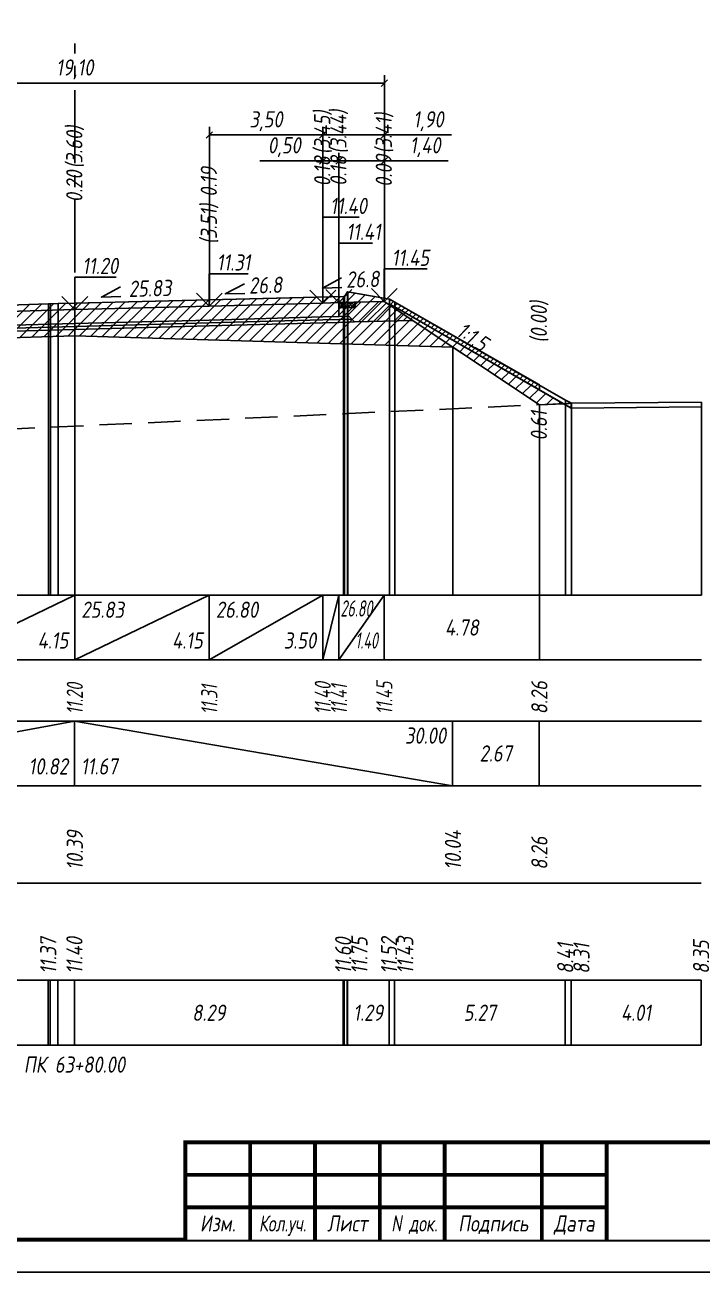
# Model space of a CAD drawing. Extents: x -717 to 1451, y -133302 to 233.
# Drawn here: x 175.2 to 279.7, y -100453.4 to -100261 of the extents above; entities that cross this region are included whole.
import ezdxf
from ezdxf.enums import TextEntityAlignment as Align

# ---------------------------------------------------------------- set-up
doc = ezdxf.new("R2010")
doc.units = 0
doc.linetypes.add('осевая2', pattern=[1.125, 0.75, -0.125, 0.125, -0.125])
doc.linetypes.add('штриховая', pattern=[0.75, 0.5, -0.25])
for name, color, linetype in [('Зарамочное оформление', 7, 'Continuous'), ('Интерполированный поперечник', 2, 'Continuous'), ('Код_510', 7, 'Continuous'), ('Код_514', 1, 'Continuous'), ('Код_516', 1, 'Continuous'), ('Контур_0', 7, 'Continuous'), ('Контур_2521', 7, 'Continuous'), ('Контур_2564', 7, 'Continuous'), ('Контур_2660', 7, 'Continuous'), ('Контур_2665', 7, 'Continuous'), ('Контур_400', 7, 'Continuous'), ('Контур_508', 7, 'Continuous'), ('Контур_512', 7, 'Continuous'), ('Контур_513', 7, 'Continuous'), ('Контур_818', 7, 'Continuous'), ('Красный поперечник', 1, 'Continuous'), ('Объём_2501', 7, 'Continuous'), ('Объём_2564', 7, 'Continuous'), ('Объём_2650', 7, 'Continuous'), ('Объём_2660', 7, 'Continuous'), ('Объём_2661', 7, 'Continuous'), ('Объём_2665', 7, 'Continuous'), ('Объём_2666', 7, 'Continuous'), ('Объём_2667', 7, 'Continuous'), ('Объём_2668', 7, 'Continuous'), ('Объём_2669', 7, 'Continuous'), ('Объём_2675', 7, 'Continuous'), ('Ось', 1, 'осевая2'), ('Откосы', 7, 'Continuous'), ('Отметки покрытия', 7, 'Continuous'), ('Подписи поперечников', 7, 'Continuous'), ('Рабочие отметки', 7, 'Continuous'), ('Рабочие отметки доп.', 7, 'Continuous'), ('Таблица', 7, 'Continuous'), ('Уклоны проезжей части', 7, 'Continuous'), ('Черный поперечник', 3, 'Continuous')]:
    doc.layers.add(name, color=color, linetype=linetype)
for name, color, linetype, true_color in [('Контур_2540', 2, 'Continuous', 0xffff00), ('Контур_2560', 2, 'Continuous', 0xffff00), ('Контур_2561', 7, 'Continuous', 0xff8040), ('Контур_2562', 3, 'Continuous', 0x00ff00), ('Контур_2563', 7, 'Continuous', 0xff8000), ('Контур_2570', 7, 'Continuous', 0x80ff00), ('Контур_2736', 4, 'Continuous', 0x00ffff), ('Контур_2737', 4, 'Continuous', 0x00ffff), ('Контур_2738', 4, 'Continuous', 0x00ffff), ('Контур_2739', 4, 'Continuous', 0x00ffff), ('Контур_2741', 4, 'Continuous', 0x00ffff), ('Контур_2742', 4, 'Continuous', 0x00ffff), ('Контур_2743', 4, 'Continuous', 0x00ffff), ('Контур_2744', 7, 'Continuous', 0xa4ffff), ('Контур_2745', 7, 'Continuous', 0xa4ffff), ('Контур_2747', 4, 'Continuous', 0x00ffff), ('Контур_2748', 4, 'Continuous', 0x00ffff), ('Контур_2749', 4, 'Continuous', 0x00ffff), ('Контур_2750', 4, 'Continuous', 0x00ffff), ('Контур_2751', 4, 'Continuous', 0x00ffff), ('Контур_2752', 4, 'Continuous', 0x00ffff), ('Контур_402', 7, 'Continuous', 0xff6464), ('Контур_703', 4, 'Continuous', 0x00ffff), ('Контур_705', 4, 'Continuous', 0x00ffff), ('Контур_707', 4, 'Continuous', 0x00ffff), ('Контур_720', 131, 'Continuous', 0xaaffff), ('Объём_2500', 7, 'Continuous', 0xc0c0c0), ('Объём_2520', 7, 'Continuous', 0x80ffff), ('Объём_2540', 2, 'Continuous', 0xffff00), ('Объём_2560', 2, 'Continuous', 0xffff00), ('Объём_2561', 7, 'Continuous', 0xff8040), ('Объём_2562', 3, 'Continuous', 0x00ff00), ('Объём_2563', 7, 'Continuous', 0xff8000), ('Объём_2570', 7, 'Continuous', 0x80ff00), ('Объём_2580', 3, 'Continuous', 0x00ff00), ('Объём_2600', 7, 'Continuous', 0x808000)]:
    doc.layers.add(name, color=color, linetype=linetype, true_color=true_color)
doc.styles.get("Standard").update_dxf_attribs({"font": 'txt', "height": 2.5})
doc.styles.add('М', font='romand.shx', dxfattribs={"width": 0.8, "oblique": 10, "height": 2.5})
doc.dimstyles.new('ISO-25', dxfattribs={"dimtxt": 2.5, "dimasz": 2.5, "dimexe": 1.25, "dimexo": 0.625, "dimtad": 1, "dimtxsty": 'Standard', "dimcen": 2.5, "dimadec": 0, "dimazin": 0, "dimtfac": 1, "dimtmove": 0, "dimatfit": 3, "dimfxl": 1, "dimarcsym": 0})

# ---------------------------------------------------------------- blocks, each defined once
blk = doc.blocks.new('_Oblique')
at = {"color": 0, "linetype": 'ByBlock', "lineweight": -2}
blk.add_line((-0.5, -0.5), (0.5, 0.5), dxfattribs=at)
blk = doc.blocks.new('*D2010')
at = {"color": 0, "lineweight": -2, "transparency": 16777216}
for p, q in [((223.65, -100303.32), (223.65, -100280.77)), ((223.65, -100282.02), (230.65, -100282.02)), ((230.65, -100303.13), (230.65, -100280.77)), ((230.65, -100282.02), (240.51, -100282.02))]:
    blk.add_line(p, q, dxfattribs=at)
at = {"layer": 'Defpoints', "color": 0, "transparency": 16777216}
for p in [(230.65, -100282.02), (223.65, -100303.94), (230.65, -100303.76)]:
    blk.add_point(p, dxfattribs=at)
at = {"color": 0, "lineweight": -2, "transparency": 16777216, "rotation": 180}
blk.add_blockref('_Oblique', (223.65, -100282.02), dxfattribs=at)
at = {"color": 0, "lineweight": -2, "transparency": 16777216}
blk.add_blockref('_Oblique', (230.65, -100282.02), dxfattribs=at)
at = {"color": 0, "transparency": 16777216, "insert": (236.97, -100279.9), "char_height": 2.5, "width": 8.75, "attachment_point": 5, "style": 'М'}
blk.add_mtext('1,40', dxfattribs=at)
blk = doc.blocks.new('*D2012')
at = {"color": 0, "lineweight": -2, "transparency": 16777216}
for p, q in [((221.15, -100282.02), (211.45, -100282.02)), ((221.15, -100303.39), (221.15, -100280.77)), ((223.65, -100282.02), (221.15, -100282.02)), ((223.65, -100303.32), (223.65, -100280.77))]:
    blk.add_line(p, q, dxfattribs=at)
at = {"layer": 'Defpoints', "color": 0, "transparency": 16777216}
for p in [(223.65, -100282.02), (221.15, -100304.01), (223.65, -100303.94)]:
    blk.add_point(p, dxfattribs=at)
at = {"color": 0, "lineweight": -2, "transparency": 16777216, "rotation": 180}
blk.add_blockref('_Oblique', (221.15, -100282.02), dxfattribs=at)
at = {"color": 0, "lineweight": -2, "transparency": 16777216}
blk.add_blockref('_Oblique', (223.65, -100282.02), dxfattribs=at)
at = {"color": 0, "transparency": 16777216, "insert": (215.22, -100279.9), "char_height": 2.5, "width": 9.1667, "attachment_point": 5, "style": 'М'}
blk.add_mtext('0,50', dxfattribs=at)
blk = doc.blocks.new('*D2014')
at = {"color": 0, "lineweight": -2, "transparency": 16777216}
for p, q in [((203.65, -100303.85), (203.65, -100276.77)), ((221.15, -100278.02), (203.65, -100278.02)), ((221.15, -100303.39), (221.15, -100276.77))]:
    blk.add_line(p, q, dxfattribs=at)
at = {"layer": 'Defpoints', "color": 0, "transparency": 16777216}
for p in [(203.65, -100278.02), (203.65, -100304.48), (221.15, -100304.01)]:
    blk.add_point(p, dxfattribs=at)
at = {"color": 0, "lineweight": -2, "transparency": 16777216, "rotation": 180}
blk.add_blockref('_Oblique', (203.65, -100278.02), dxfattribs=at)
at = {"color": 0, "lineweight": -2, "transparency": 16777216}
blk.add_blockref('_Oblique', (221.15, -100278.02), dxfattribs=at)
at = {"color": 0, "transparency": 16777216, "insert": (212.4, -100275.9), "char_height": 2.5, "width": 9.5833, "attachment_point": 5, "style": 'М'}
blk.add_mtext('3,50', dxfattribs=at)
blk = doc.blocks.new('*D2015')
at = {"color": 0, "lineweight": -2, "transparency": 16777216}
for p, q in [((221.15, -100303.39), (221.15, -100276.77)), ((221.15, -100278.02), (230.65, -100278.02)), ((230.65, -100303.13), (230.65, -100276.77)), ((230.65, -100278.02), (241, -100278.02))]:
    blk.add_line(p, q, dxfattribs=at)
at = {"layer": 'Defpoints', "color": 0, "transparency": 16777216}
for p in [(221.15, -100278.02), (221.15, -100304.01), (230.65, -100303.76)]:
    blk.add_point(p, dxfattribs=at)
at = {"color": 0, "lineweight": -2, "transparency": 16777216, "rotation": 180}
blk.add_blockref('_Oblique', (221.15, -100278.02), dxfattribs=at)
at = {"color": 0, "lineweight": -2, "transparency": 16777216}
blk.add_blockref('_Oblique', (230.65, -100278.02), dxfattribs=at)
at = {"color": 0, "transparency": 16777216, "insert": (237.46, -100275.9), "char_height": 2.5, "width": 8.75, "attachment_point": 5, "style": 'М'}
blk.add_mtext('1,90', dxfattribs=at)
blk = doc.blocks.new('*D2017')
at = {"color": 0, "lineweight": -2, "transparency": 16777216}
for p, q in [((135.15, -100305.84), (135.15, -100268.77)), ((230.65, -100303.13), (230.65, -100268.77)), ((135.15, -100270.02), (230.65, -100270.02))]:
    blk.add_line(p, q, dxfattribs=at)
at = {"layer": 'Defpoints', "color": 0, "transparency": 16777216}
for p in [(230.65, -100270.02), (230.65, -100303.76), (135.15, -100306.47)]:
    blk.add_point(p, dxfattribs=at)
at = {"color": 0, "lineweight": -2, "transparency": 16777216, "rotation": 180}
blk.add_blockref('_Oblique', (135.15, -100270.02), dxfattribs=at)
at = {"color": 0, "lineweight": -2, "transparency": 16777216}
blk.add_blockref('_Oblique', (230.65, -100270.02), dxfattribs=at)
at = {"color": 0, "transparency": 16777216, "insert": (182.9, -100267.9), "char_height": 2.5, "width": 10.4167, "attachment_point": 5, "style": 'М'}
blk.add_mtext('19,10', dxfattribs=at)
blk = doc.blocks.new('Штамп')
at = {"linetype": 'Continuous'}
blk.add_wipeout([(199.95, -411.25), (384.95, -411.25), (384.95, -426.25), (199.95, -426.25)], dxfattribs=at).dxf.layer = 'Зарамочное оформление'
at = {"layer": 'Зарамочное оформление', "linetype": 'Continuous', "lineweight": -3, "const_width": 0.6, "flags": 128}
for points in [[(199.95, -426.25), (199.95, -411.25), (384.95, -411.25)], [(209.95, -411.25), (209.95, -426.25)], [(219.95, -411.25), (219.95, -426.25)], [(229.95, -411.25), (229.95, -426.25)], [(239.95, -411.25), (239.95, -426.25)], [(254.95, -411.25), (254.95, -426.25)], [(264.95, -411.25), (264.95, -426.25)], [(374.95, -411.25), (374.95, -426.25)], [(199.95, -416.25), (264.95, -416.25)], [(374.95, -418.25), (384.95, -418.25)], [(199.95, -421.25), (264.95, -421.25)]]:
    blk.add_lwpolyline(points, dxfattribs=at)
at = {"linetype": 'Continuous', "insert": (319.95, -419.17), "char_height": 5, "width": 110, "attachment_point": 5, "style": 'М'}
blk.add_mtext('{\\Q10;\\W0.8;43/23-Р-ЗП2-1}', dxfattribs=at)
at = {"layer": 'Зарамочное оформление', "linetype": 'Continuous', "style": 'М', "oblique": 10}
for s, width, p in [('Лист', 0.8, (379.95, -414.66)), ('Изм.', 0.8, (204.95, -423.75)), ('Кол.уч.', 0.7, (214.95, -423.75)), ('Лист', 0.8, (224.95, -423.75)), ('N док.', 0.7, (235.28, -423.75)), ('Подпись', 0.8, (247.45, -423.75)), ('Дата', 0.8, (259.95, -423.75))]:
    blk.add_text(s, height=2.5, dxfattribs=dict(at, width=width)).set_placement(p, align=Align.MIDDLE_CENTER)
blk = doc.blocks.new('шифр')
blk.add_blockref('Штамп', (0, -100082))

msp = doc.modelspace()

# ---------------------------------------------------------------- hatches: boundary and pattern name
h = msp.add_hatch()
h.set_pattern_fill('ANSI37', color=256, scale=0.1)
h.set_pattern_definition([(45, (2.5, 0.067), (-0.224506403, 0.224506403), []), (135, (2.5, 0.067), (-0.224506403, -0.224506403), [])])
h.paths.add_polyline_path([(223.645, -100303.889), (223.645, -100304.642), (226.151, -100304.642), (226.145, -100303.814), (224.888, -100304.139)])
at = {"layer": 'Объём_2563'}
h = msp.add_hatch(dxfattribs=at)
h.set_pattern_fill('ANSI31', color=256, scale=0.3)
h.paths.add_polyline_path([(225.145, -100305.991), (226.022, -100306.867), (235.043, -100306.625), (230.645, -100303.693), (226.145, -100303.814), (226.151, -100304.642), (223.645, -100304.642), (223.645, -100306.031)])
at = {"layer": 'Объём_2570'}
h = msp.add_hatch(dxfattribs=at)
h.set_pattern_fill('ANSI31', color=256, scale=0.2)
h.paths.add_polyline_path([(254.564, -100317.335), (232.257, -100304.54), (231.43, -100304.112), (231.43, -100303.362), (232.257, -100303.79), (254.564, -100316.585)])
at = {"layer": 'Объём_2600'}
h = msp.add_hatch(dxfattribs=at)
h.set_pattern_fill('ANSI31', color=6, scale=0.4)
h.paths.add_polyline_path([(231.43, -100304.112), (232.257, -100304.54), (258.283, -100319.469), (254.564, -100319.639), (241.235, -100310.753), (182.895, -100309.003), (182.895, -100303.971), (224.484, -100302.951), (224.984, -100302.201), (231.43, -100303.362)])
h = msp.add_hatch(dxfattribs=at)
h.set_pattern_fill('ANSI31', color=6, scale=0.4)
h.paths.add_polyline_path([(182.895, -100309.003), (128.818, -100310.625), (105, -100326.504), (97.979, -100326.826), (129.217, -100305.522), (129.217, -100304.772), (135.527, -100304.758), (136.027, -100305.509), (178.856, -100304.077), (179.14, -100304.084), (180.342, -100304.033), (182.895, -100303.971)])
h = msp.add_hatch(dxfattribs=at)
h.set_pattern_fill('HONEY', color=5, scale=0.3)
h.paths.add_polyline_path([(259.487, -100319.413), (259.487, -100320.158), (258.283, -100319.469)])

# ---------------------------------------------------------------- linework, layer by layer
at = {"flags": 128}
msp.add_lwpolyline([(-30.054, -100453.421), (389.946, -100453.421), (389.946, -100156.421), (-30.054, -100156.421)], close=True, dxfattribs=at)
at = {"const_width": 0.6, "flags": 128}
msp.add_lwpolyline([(-10.054, -100448.421), (384.946, -100448.421), (384.946, -100161.421), (-10.054, -100161.421)], close=True, dxfattribs=at)
msp.add_lwpolyline([(223.645, -100303.889), (223.645, -100304.642), (226.151, -100304.642), (226.145, -100303.814), (224.888, -100304.139), (223.645, -100303.889)])
at = {"layer": 'Код_510'}
for p, q in [((178.802, -100418.421), (178.802, -100408.421)), ((179.086, -100418.421), (179.086, -100408.421)), ((180.288, -100418.421), (180.288, -100408.421)), ((182.841, -100418.421), (182.841, -100408.421)), ((224.3, -100418.421), (224.3, -100408.421)), ((224.429, -100418.421), (224.429, -100408.421)), ((224.93, -100418.421), (224.93, -100408.421)), ((224.946, -100418.421), (224.946, -100408.421)), ((231.376, -100418.421), (231.376, -100408.421)), ((232.203, -100418.421), (232.203, -100408.421)), ((258.56, -100418.421), (258.56, -100408.421)), ((259.446, -100418.421), (259.446, -100408.421)), ((279.51, -100418.421), (279.51, -100408.421))]:
    msp.add_line(p, q, dxfattribs=at)
at = {"layer": 'Код_514'}
for p, q in [((162.145, -100359), (182.895, -100349)), ((182.895, -100359), (182.895, -100349)), ((182.895, -100359), (203.645, -100349)), ((203.645, -100359), (203.645, -100349)), ((203.645, -100359), (221.145, -100349)), ((221.145, -100359), (221.145, -100349)), ((221.145, -100359), (223.645, -100349)), ((223.645, -100359), (223.645, -100349)), ((223.645, -100359), (230.645, -100349)), ((230.645, -100359), (230.645, -100349)), ((254.564, -100359), (254.564, -100349))]:
    msp.add_line(p, q, dxfattribs=at)
at = {"layer": 'Код_516'}
for p, q in [((128.764, -100378.421), (182.841, -100368.421)), ((182.841, -100378.421), (182.841, -100368.421)), ((182.841, -100368.421), (241.181, -100378.421)), ((241.181, -100378.421), (241.181, -100368.421)), ((254.51, -100378.421), (254.51, -100368.421))]:
    msp.add_line(p, q, dxfattribs=at)
at = {"layer": 'Контур_0', "flags": 128}
for points in [[(182.895, -100304.953), (162.145, -100305.54), (144.645, -100306.054), (144.645, -100306.054), (144.645, -100306.054), (144.645, -100306.054), (144.645, -100306.054), (142.145, -100306.127), (142.145, -100308.277), (144.645, -100308.204), (144.645, -100308.204), (144.645, -100308.204), (144.645, -100308.204), (144.645, -100308.204), (144.645, -100308.204), (162.145, -100307.69), (182.895, -100307.103), (182.895, -100304.953)], [(182.895, -100304.953), (203.645, -100304.417), (221.145, -100303.948), (221.145, -100303.948), (221.145, -100303.948), (221.145, -100303.948), (221.145, -100303.948), (221.145, -100303.948), (223.645, -100303.881), (223.645, -100306.031), (221.145, -100306.098), (221.145, -100306.098), (221.145, -100306.098), (221.145, -100306.098), (221.145, -100306.098), (221.145, -100306.098), (203.645, -100306.567), (182.895, -100307.103), (182.895, -100304.953)], [(230.645, -100303.693), (230.645, -100303.693)], [(230.645, -100303.693), (254.564, -100319.639), (254.564, -100319.639), (254.564, -100319.639), (254.564, -100319.639), (254.564, -100319.639), (254.564, -100319.639), (254.564, -100319.639), (254.564, -100319.639), (254.564, -100319.639), (254.564, -100319.639), (254.564, -100319.639), (254.564, -100319.639), (254.564, -100319.639), (254.564, -100319.639), (254.564, -100319.639)], [(230.645, -100303.693), (254.564, -100319.639), (254.564, -100319.639), (254.564, -100319.639), (254.564, -100319.639), (254.564, -100319.639), (254.564, -100319.639), (254.564, -100319.639), (254.564, -100319.639), (254.564, -100319.639), (254.564, -100319.639), (254.564, -100319.639), (254.564, -100319.639), (254.564, -100319.639), (254.564, -100319.639), (254.564, -100319.639), (254.564, -100319.639), (254.564, -100319.639), (254.564, -100319.639), (254.564, -100319.639), (254.564, -100319.639), (254.564, -100319.639), (254.564, -100319.639), (254.564, -100319.639), (254.564, -100319.639), (254.564, -100319.639), (254.564, -100319.639), (254.564, -100319.639), (254.564, -100319.639), (254.564, -100319.639)], [(182.895, -100307.103), (162.145, -100307.69), (144.645, -100308.204), (144.645, -100308.204), (144.645, -100308.204), (144.645, -100308.204), (144.645, -100308.204), (144.645, -100308.204), (142.145, -100308.277), (140.645, -100308.321), (139.718, -100309.248), (142.145, -100309.177), (144.645, -100309.104), (144.645, -100309.104), (144.645, -100309.104), (144.645, -100309.104), (144.645, -100309.104), (144.645, -100309.104), (162.145, -100308.59), (182.895, -100308.003), (182.895, -100307.103)], [(182.895, -100307.103), (203.645, -100306.567), (221.145, -100306.098), (221.145, -100306.098), (221.145, -100306.098), (221.145, -100306.098), (221.145, -100306.098), (221.145, -100306.098), (223.645, -100306.031), (225.145, -100305.991), (226.022, -100306.867), (223.645, -100306.931), (221.145, -100306.998), (221.145, -100306.998), (221.145, -100306.998), (221.145, -100306.998), (221.145, -100306.998), (221.145, -100306.998), (203.645, -100307.467), (182.895, -100308.003), (182.895, -100307.103)], [(223.645, -100306.031), (225.145, -100305.991), (226.022, -100306.867), (235.043, -100306.625)]]:
    msp.add_lwpolyline(points, dxfattribs=at)
at = {"layer": 'Контур_2521', "color": 250, "flags": 128}
for points in [[(182.895, -100307.553), (203.645, -100307.017), (221.145, -100306.548), (221.145, -100306.548), (221.145, -100306.548), (221.145, -100306.548), (221.145, -100306.548), (221.145, -100306.548), (223.645, -100306.481), (225.583, -100306.429)], [(182.895, -100307.553), (162.145, -100308.14), (144.645, -100308.654), (144.645, -100308.654), (144.645, -100308.654), (144.645, -100308.654), (144.645, -100308.654), (144.645, -100308.654), (142.145, -100308.727), (140.182, -100308.785)]]:
    msp.add_lwpolyline(points, dxfattribs=at)
at = {"layer": 'Контур_2540', "flags": 128}
for points in [[(182.895, -100309.003), (241.235, -100310.753), (235.043, -100306.625), (226.022, -100306.867), (223.645, -100306.931), (221.145, -100306.998), (203.645, -100307.467), (182.895, -100308.003), (182.895, -100309.003)], [(162.145, -100308.59), (144.645, -100309.104), (142.145, -100309.177), (139.718, -100309.248), (130.476, -100309.52), (128.818, -100310.625), (182.895, -100309.003), (182.895, -100308.003), (162.145, -100308.59)]]:
    msp.add_lwpolyline(points, dxfattribs=at)
at = {"layer": 'Контур_2560', "flags": 128}
msp.add_lwpolyline([(223.645, -100303.881), (230.645, -100303.693), (230.645, -100303.693), (230.645, -100303.693)], dxfattribs=at)
at = {"layer": 'Контур_2561', "flags": 128}
msp.add_lwpolyline([(223.645, -100303.881), (223.645, -100303.881), (230.645, -100303.693), (230.645, -100303.693), (223.645, -100303.881)], dxfattribs=at)
at = {"layer": 'Контур_2562', "flags": 128}
msp.add_lwpolyline([(230.645, -100303.693), (230.645, -100303.693), (230.645, -100303.693), (230.645, -100303.693), (230.645, -100303.693)], dxfattribs=at)
at = {"layer": 'Контур_2563', "flags": 128}
msp.add_lwpolyline([(225.145, -100305.991), (226.022, -100306.867), (235.043, -100306.625), (230.645, -100303.693), (223.645, -100303.881), (223.645, -100306.031), (225.145, -100305.991)], dxfattribs=at)
at = {"layer": 'Контур_2564', "flags": 128}
msp.add_lwpolyline([(223.645, -100303.881), (230.645, -100303.693)], dxfattribs=at)
at = {"layer": 'Контур_2570', "flags": 128}
msp.add_lwpolyline([(136.027, -100305.509), (178.856, -100304.077), (179.14, -100304.084), (180.342, -100304.033), (182.895, -100303.971), (224.354, -100302.955), (224.484, -100302.951), (224.984, -100302.201), (225, -100302.203), (231.43, -100303.362), (231.43, -100304.112), (232.257, -100304.54), (258.615, -100319.659), (259.5, -100320.165), (259.5, -100320.165), (279.564, -100319.966)], dxfattribs=at)
at = {"layer": 'Контур_2660', "flags": 128}
for points in [[(128.818, -100310.625), (182.895, -100309.003)], [(182.895, -100309.003), (241.235, -100310.753)]]:
    msp.add_lwpolyline(points, dxfattribs=at)
at = {"layer": 'Контур_2665', "flags": 128}
msp.add_lwpolyline([(230.645, -100303.693), (230.645, -100303.693)], dxfattribs=at)
at = {"layer": 'Контур_2736', "flags": 128}
msp.add_lwpolyline([(230.645, -100303.693), (254.564, -100319.639)], dxfattribs=at)
at = {"layer": 'Контур_2737', "flags": 128}
msp.add_lwpolyline([(254.564, -100319.639), (254.564, -100319.639)], dxfattribs=at)
at = {"layer": 'Контур_2738', "flags": 128}
msp.add_lwpolyline([(254.564, -100319.639), (254.564, -100319.639)], dxfattribs=at)
at = {"layer": 'Контур_2739', "flags": 128}
msp.add_lwpolyline([(254.564, -100319.639), (254.564, -100319.639)], dxfattribs=at)
at = {"layer": 'Контур_2741', "flags": 128}
msp.add_lwpolyline([(254.564, -100319.639), (254.564, -100319.639)], dxfattribs=at)
at = {"layer": 'Контур_2742', "flags": 128}
msp.add_lwpolyline([(254.564, -100319.639), (254.564, -100319.639)], dxfattribs=at)
at = {"layer": 'Контур_2743', "flags": 128}
msp.add_lwpolyline([(254.564, -100319.639), (254.564, -100319.639)], dxfattribs=at)
at = {"layer": 'Контур_2744', "flags": 128}
msp.add_lwpolyline([(254.564, -100319.639), (254.564, -100319.639)], dxfattribs=at)
msp.add_lwpolyline([(254.564, -100319.639), (254.564, -100319.639)], dxfattribs=at)
msp.add_lwpolyline([(254.564, -100319.639), (254.564, -100319.639)], dxfattribs=at)
msp.add_lwpolyline([(254.564, -100319.639), (254.564, -100319.639)], dxfattribs=at)
msp.add_lwpolyline([(254.564, -100319.639), (254.564, -100319.639)], dxfattribs=at)
msp.add_lwpolyline([(254.564, -100319.639), (254.564, -100319.639)], dxfattribs=at)
at = {"layer": 'Контур_2745', "flags": 128}
msp.add_lwpolyline([(254.564, -100319.639), (254.564, -100319.639)], dxfattribs=at)
msp.add_lwpolyline([(254.564, -100319.639), (254.564, -100319.639)], dxfattribs=at)
msp.add_lwpolyline([(254.564, -100319.639), (254.564, -100319.639)], dxfattribs=at)
msp.add_lwpolyline([(254.564, -100319.639), (254.564, -100319.639)], dxfattribs=at)
msp.add_lwpolyline([(254.564, -100319.639), (254.564, -100319.639)], dxfattribs=at)
msp.add_lwpolyline([(254.564, -100319.639), (254.564, -100319.639)], dxfattribs=at)
at = {"layer": 'Контур_2747', "flags": 128}
msp.add_lwpolyline([(254.564, -100319.639), (254.564, -100319.639)], dxfattribs=at)
at = {"layer": 'Контур_2748', "flags": 128}
msp.add_lwpolyline([(254.564, -100319.639), (254.564, -100319.639)], dxfattribs=at)
at = {"layer": 'Контур_2749', "flags": 128}
msp.add_lwpolyline([(254.564, -100319.639), (254.564, -100319.639)], dxfattribs=at)
at = {"layer": 'Контур_2750', "flags": 128}
msp.add_lwpolyline([(254.564, -100319.639), (254.564, -100319.639)], dxfattribs=at)
at = {"layer": 'Контур_2751', "flags": 128}
msp.add_lwpolyline([(254.564, -100319.639), (254.564, -100319.639)], dxfattribs=at)
at = {"layer": 'Контур_2752', "flags": 128}
msp.add_lwpolyline([(254.564, -100319.639), (254.564, -100319.639)], dxfattribs=at)
at = {"layer": 'Контур_400', "flags": 128}
for points in [[(142.145, -100306.127), (144.645, -100306.054), (144.645, -100306.054), (144.645, -100306.054), (144.645, -100306.054), (144.645, -100306.054), (144.645, -100306.054), (162.145, -100305.54), (182.895, -100304.953)], [(182.895, -100304.953), (203.645, -100304.417), (221.145, -100303.948), (221.145, -100303.948), (221.145, -100303.948), (221.145, -100303.948), (221.145, -100303.948), (221.145, -100303.948), (223.645, -100303.881)]]:
    msp.add_lwpolyline(points, dxfattribs=at)
at = {"layer": 'Контур_402', "flags": 128}
msp.add_lwpolyline([(128.818, -100310.625), (182.895, -100309.003), (241.235, -100310.753)], dxfattribs=at)
at = {"layer": 'Контур_508', "flags": 128}
msp.add_lwpolyline([(105, -100326.504), (128.818, -100310.625), (182.895, -100309.003), (241.235, -100310.753), (254.564, -100319.639)], dxfattribs=at)
at = {"layer": 'Контур_512', "flags": 128}
msp.add_lwpolyline([(105, -100326.504), (128.818, -100310.625), (182.895, -100309.003), (241.235, -100310.753), (254.564, -100319.639)], dxfattribs=at)
at = {"layer": 'Контур_513', "flags": 128}
msp.add_lwpolyline([(105, -100326.504), (128.818, -100310.625), (182.895, -100309.003), (241.235, -100310.753), (254.564, -100319.639)], dxfattribs=at)
at = {"layer": 'Контур_703', "flags": 128}
for points in [[(230.645, -100303.693), (254.564, -100319.639)], [(254.564, -100319.639), (254.564, -100319.639)]]:
    msp.add_lwpolyline(points, dxfattribs=at)
at = {"layer": 'Контур_705', "flags": 128}
msp.add_lwpolyline([(254.564, -100319.639), (254.564, -100319.639)], dxfattribs=at)
at = {"layer": 'Контур_707', "flags": 128}
msp.add_lwpolyline([(254.564, -100319.639), (254.564, -100319.639)], dxfattribs=at)
at = {"layer": 'Контур_720', "flags": 128}
msp.add_lwpolyline([(254.564, -100319.639), (254.564, -100319.639)], dxfattribs=at)
at = {"layer": 'Контур_818', "flags": 128}
msp.add_lwpolyline([(105, -100322.038), (129.217, -100305.522), (129.217, -100304.772), (130.134, -100304.771), (135.527, -100304.758), (136.027, -100305.509), (178.856, -100304.077), (179.14, -100304.084), (180.342, -100304.033), (182.895, -100303.971), (224.354, -100302.955), (224.484, -100302.951), (224.984, -100302.201), (225, -100302.203), (231.43, -100303.362), (231.43, -100304.112), (232.257, -100304.54), (254.564, -100317.335)], dxfattribs=at)
at = {"layer": 'Красный поперечник'}
for p, q in [((162.145, -100305.54), (182.895, -100304.953)), ((182.895, -100304.953), (203.645, -100304.417)), ((203.645, -100304.417), (221.145, -100303.948)), ((221.145, -100303.948), (223.645, -100303.881)), ((223.645, -100303.881), (230.645, -100303.693)), ((230.645, -100303.693), (254.564, -100319.639)), ((182.895, -100309.003), (182.895, -100349)), ((241.235, -100310.753), (241.235, -100349)), ((254.564, -100319.639), (254.564, -100349))]:
    msp.add_line(p, q, dxfattribs=at)
at = {"layer": 'Объём_2500', "flags": 128}
for points in [[(182.895, -100304.953), (162.145, -100305.54), (144.645, -100306.054), (144.645, -100306.054), (144.645, -100306.054), (144.645, -100306.054), (144.645, -100306.054), (142.145, -100306.127), (142.145, -100308.277), (144.645, -100308.204), (144.645, -100308.204), (144.645, -100308.204), (144.645, -100308.204), (144.645, -100308.204), (144.645, -100308.204), (162.145, -100307.69), (182.895, -100307.103), (182.895, -100304.953)], [(182.895, -100304.953), (203.645, -100304.417), (221.145, -100303.948), (221.145, -100303.948), (221.145, -100303.948), (221.145, -100303.948), (221.145, -100303.948), (221.145, -100303.948), (223.645, -100303.881), (223.645, -100306.031), (221.145, -100306.098), (221.145, -100306.098), (221.145, -100306.098), (221.145, -100306.098), (221.145, -100306.098), (221.145, -100306.098), (203.645, -100306.567), (182.895, -100307.103), (182.895, -100304.953)]]:
    msp.add_lwpolyline(points, dxfattribs=at)
at = {"layer": 'Объём_2501', "flags": 128}
for points in [[(142.145, -100306.127), (144.645, -100306.054), (144.645, -100306.054), (144.645, -100306.054), (144.645, -100306.054), (144.645, -100306.054), (144.645, -100306.054), (162.145, -100305.54), (182.895, -100304.953)], [(182.895, -100304.953), (203.645, -100304.417), (221.145, -100303.948), (221.145, -100303.948), (221.145, -100303.948), (221.145, -100303.948), (221.145, -100303.948), (221.145, -100303.948), (223.645, -100303.881)]]:
    msp.add_lwpolyline(points, dxfattribs=at)
at = {"layer": 'Объём_2520', "color": 250, "flags": 128}
for points in [[(182.895, -100307.103), (162.145, -100307.69), (144.645, -100308.204), (144.645, -100308.204), (144.645, -100308.204), (144.645, -100308.204), (144.645, -100308.204), (144.645, -100308.204), (142.145, -100308.277), (140.645, -100308.321), (139.718, -100309.248), (142.145, -100309.177), (144.645, -100309.104), (144.645, -100309.104), (144.645, -100309.104), (144.645, -100309.104), (144.645, -100309.104), (144.645, -100309.104), (162.145, -100308.59), (182.895, -100308.003), (182.895, -100307.103)], [(182.895, -100307.103), (203.645, -100306.567), (221.145, -100306.098), (221.145, -100306.098), (221.145, -100306.098), (221.145, -100306.098), (221.145, -100306.098), (221.145, -100306.098), (223.645, -100306.031), (225.145, -100305.991), (226.022, -100306.867), (223.645, -100306.931), (221.145, -100306.998), (221.145, -100306.998), (221.145, -100306.998), (221.145, -100306.998), (221.145, -100306.998), (221.145, -100306.998), (203.645, -100307.467), (182.895, -100308.003), (182.895, -100307.103)]]:
    msp.add_lwpolyline(points, dxfattribs=at)
at = {"layer": 'Объём_2540', "flags": 128}
for points in [[(182.895, -100309.003), (241.235, -100310.753), (235.043, -100306.625), (226.022, -100306.867), (223.645, -100306.931), (221.145, -100306.998), (203.645, -100307.467), (182.895, -100308.003), (182.895, -100309.003)], [(162.145, -100308.59), (144.645, -100309.104), (142.145, -100309.177), (139.718, -100309.248), (130.476, -100309.52), (128.818, -100310.625), (182.895, -100309.003), (182.895, -100308.003), (162.145, -100308.59)]]:
    msp.add_lwpolyline(points, dxfattribs=at)
at = {"layer": 'Объём_2560', "flags": 128}
msp.add_lwpolyline([(223.645, -100303.881), (230.645, -100303.693), (230.645, -100303.693), (230.645, -100303.693)], dxfattribs=at)
at = {"layer": 'Объём_2561', "flags": 128}
msp.add_lwpolyline([(223.645, -100303.881), (223.645, -100303.881), (230.645, -100303.693), (230.645, -100303.693), (223.645, -100303.881)], dxfattribs=at)
at = {"layer": 'Объём_2562', "flags": 128}
msp.add_lwpolyline([(230.645, -100303.693), (230.645, -100303.693), (230.645, -100303.693), (230.645, -100303.693), (230.645, -100303.693)], dxfattribs=at)
at = {"layer": 'Объём_2563', "color": 250, "flags": 128}
msp.add_lwpolyline([(225.145, -100305.991), (226.022, -100306.867), (235.043, -100306.625), (230.645, -100303.693), (226.145, -100303.814), (226.151, -100304.642), (223.645, -100304.642), (223.645, -100306.031), (225.145, -100305.991)], dxfattribs=at)
at = {"layer": 'Объём_2564', "flags": 128}
msp.add_lwpolyline([(223.645, -100303.881), (230.645, -100303.693)], dxfattribs=at)
at = {"layer": 'Объём_2570', "flags": 128}
msp.add_lwpolyline([(254.564, -100317.335), (232.257, -100304.54), (231.43, -100304.112), (231.43, -100303.362), (232.257, -100303.79), (254.564, -100316.585), (254.564, -100317.335), (254.564, -100317.335)], dxfattribs=at)
at = {"layer": 'Объём_2580', "flags": 128}
msp.add_lwpolyline([(230.645, -100303.693), (230.645, -100303.693)], dxfattribs=at)
at = {"layer": 'Объём_2600', "color": 5, "flags": 128}
msp.add_lwpolyline([(259.487, -100319.413), (259.487, -100320.158), (258.283, -100319.469), (259.487, -100319.413), (259.487, -100319.413)], dxfattribs=at)
at = {"layer": 'Объём_2650', "color": 6, "flags": 128}
for points in [[(231.43, -100304.112), (232.257, -100304.54), (258.283, -100319.469), (254.564, -100319.639), (241.235, -100310.753), (182.895, -100309.003), (182.895, -100303.971), (224.484, -100302.951), (224.984, -100302.201), (231.43, -100303.362), (231.43, -100304.112), (231.43, -100304.112)], [(182.895, -100309.003), (128.818, -100310.625), (105, -100326.504), (97.979, -100326.826), (129.217, -100305.522), (129.217, -100304.772), (135.527, -100304.758), (136.027, -100305.509), (178.856, -100304.077), (179.14, -100304.084), (180.342, -100304.033), (182.895, -100303.971), (182.895, -100309.003), (182.895, -100309.003)]]:
    msp.add_lwpolyline(points, dxfattribs=at)
at = {"layer": 'Объём_2660', "flags": 128}
for points in [[(128.818, -100310.625), (182.895, -100309.003)], [(182.895, -100309.003), (241.235, -100310.753)]]:
    msp.add_lwpolyline(points, dxfattribs=at)
at = {"layer": 'Объём_2661', "flags": 128}
msp.add_lwpolyline([(230.645, -100303.693), (254.564, -100319.639)], dxfattribs=at)
at = {"layer": 'Объём_2665', "flags": 128}
msp.add_lwpolyline([(230.645, -100303.693), (230.645, -100303.693)], dxfattribs=at)
at = {"layer": 'Объём_2666', "flags": 128}
msp.add_lwpolyline([(230.645, -100303.693), (254.564, -100319.639)], dxfattribs=at)
at = {"layer": 'Объём_2667', "flags": 128}
msp.add_lwpolyline([(254.564, -100319.639), (254.564, -100319.639)], dxfattribs=at)
msp.add_lwpolyline([(254.564, -100319.639), (254.564, -100319.639)], dxfattribs=at)
at = {"layer": 'Объём_2668', "flags": 128}
msp.add_lwpolyline([(254.564, -100319.639), (254.564, -100319.639)], dxfattribs=at)
msp.add_lwpolyline([(254.564, -100319.639), (254.564, -100319.639)], dxfattribs=at)
at = {"layer": 'Объём_2669', "flags": 128}
msp.add_lwpolyline([(254.564, -100319.639), (254.564, -100319.639)], dxfattribs=at)
msp.add_lwpolyline([(254.564, -100319.639), (254.564, -100319.639)], dxfattribs=at)
at = {"layer": 'Объём_2675', "flags": 128}
msp.add_lwpolyline([(254.564, -100319.639), (254.564, -100319.639)], dxfattribs=at)
msp.add_lwpolyline([(254.564, -100319.639), (254.564, -100319.639)], dxfattribs=at)
msp.add_lwpolyline([(254.564, -100319.639), (254.564, -100319.639)], dxfattribs=at)
msp.add_lwpolyline([(254.564, -100319.639), (254.564, -100319.639)], dxfattribs=at)
msp.add_lwpolyline([(254.564, -100319.639), (254.564, -100319.639)], dxfattribs=at)
msp.add_lwpolyline([(254.564, -100319.639), (254.564, -100319.639)], dxfattribs=at)
msp.add_lwpolyline([(254.564, -100319.639), (254.564, -100319.639)], dxfattribs=at)
msp.add_lwpolyline([(254.564, -100319.639), (254.564, -100319.639)], dxfattribs=at)
msp.add_lwpolyline([(254.564, -100319.639), (254.564, -100319.639)], dxfattribs=at)
msp.add_lwpolyline([(254.564, -100319.639), (254.564, -100319.639)], dxfattribs=at)
msp.add_lwpolyline([(254.564, -100319.639), (254.564, -100319.639)], dxfattribs=at)
msp.add_lwpolyline([(254.564, -100319.639), (254.564, -100319.639)], dxfattribs=at)
at = {"layer": 'Ось', "ltscale": 15}
msp.add_line((182.895, -100332.971), (182.895, -100263.924), dxfattribs=at)
at = {"layer": 'Откосы', "color": 1, "flags": 128}
for points in [[(189.989, -100302.959), (186.99, -100303.036), (189.95, -100301.459)], [(209.113, -100302.46), (206.114, -100302.54), (209.073, -100300.96)], [(224.1, -100301.554), (221.101, -100301.634), (224.06, -100300.055)]]:
    msp.add_lwpolyline(points, dxfattribs=at)
at = {"layer": 'Отметки покрытия', "color": 1}
for p, q in [((221.145, -100303.948), (221.145, -100290.693)), ((221.145, -100290.693), (226.745, -100290.693)), ((223.645, -100303.881), (223.645, -100294.693)), ((223.645, -100294.693), (228.845, -100294.693)), ((203.645, -100304.417), (203.645, -100299.417)), ((203.645, -100299.417), (209.645, -100299.417)), ((230.645, -100303.693), (230.645, -100298.693)), ((230.645, -100298.693), (237.245, -100298.693)), ((182.895, -100304.953), (182.895, -100299.953)), ((182.895, -100299.953), (189.295, -100299.953)), ((182.895, -100304.953), (180.895, -100302.953)), ((182.895, -100304.953), (184.895, -100302.953)), ((203.645, -100304.417), (201.645, -100302.417)), ((203.645, -100304.417), (205.645, -100302.417)), ((221.145, -100303.948), (219.145, -100301.948)), ((221.145, -100303.948), (223.145, -100301.948)), ((223.645, -100303.881), (221.645, -100301.881)), ((223.645, -100303.881), (225.645, -100301.881)), ((230.645, -100303.693), (228.645, -100301.693)), ((230.645, -100303.693), (232.645, -100301.693))]:
    msp.add_line(p, q, dxfattribs=at)
at = {"layer": 'Таблица'}
for p, q in [((80, -100349), (279.564, -100349)), ((80, -100359), (279.564, -100359)), ((80, -100368.421), (279.564, -100368.421)), ((79.946, -100378.421), (279.51, -100378.421)), ((79.946, -100393.421), (279.51, -100393.421)), ((79.946, -100408.421), (279.51, -100408.421)), ((79.946, -100418.421), (279.51, -100418.421))]:
    msp.add_line(p, q, dxfattribs=at)
at = {"layer": 'Черный поперечник', "color": 7}
for p, q in [((224.354, -100302.955), (224.354, -100349)), ((224.484, -100302.951), (224.484, -100349)), ((224.984, -100302.201), (224.984, -100349)), ((225, -100302.203), (225, -100349)), ((231.43, -100303.362), (231.43, -100349)), ((178.856, -100304.077), (178.856, -100349)), ((179.14, -100304.084), (179.14, -100349)), ((180.342, -100304.033), (180.342, -100349)), ((182.895, -100303.971), (182.895, -100349)), ((232.257, -100303.79), (232.257, -100349)), ((258.615, -100318.909), (258.615, -100349)), ((259.5, -100319.415), (259.5, -100349)), ((279.564, -100319.216), (279.564, -100349))]:
    msp.add_line(p, q, dxfattribs=at)
at = {"layer": 'Черный поперечник', "flags": 128}
msp.add_lwpolyline([(80, -100329), (84.264, -100327.177), (85.485, -100327.221), (96.801, -100326.879), (129.217, -100304.772), (130.134, -100304.771), (135.527, -100304.758), (136.027, -100305.509), (178.856, -100304.077), (179.14, -100304.084), (180.342, -100304.033), (182.895, -100303.971), (224.354, -100302.955), (224.484, -100302.951), (224.984, -100302.201), (225, -100302.203), (231.43, -100303.362), (232.257, -100303.79), (258.615, -100318.909), (259.5, -100319.415), (279.564, -100319.216)], dxfattribs=at)

# ---------------------------------------------------------------- texts
at = {"layer": 'Код_510', "style": 'М', "oblique": 10, "width": 0.8}
for s, p in [('11.37', (178.802, -100407.421)), ('11.40', (182.841, -100407.421)), ('11.75', (226.8, -100407.421)), ('11.52', (231.376, -100407.421)), ('11.43', (233.876, -100407.421)), ('11.60', (224.3, -100407.421)), ('8.41', (258.56, -100407.421)), ('8.31', (261.06, -100407.421)), ('8.35', (279.51, -100407.421))]:
    msp.add_text(s, height=2.5, rotation=90, dxfattribs=at).set_placement(p, align=Align.MIDDLE_LEFT)
for s, p in [('8.29', (203.57, -100413.421)), ('1.29', (228.161, -100413.421)), ('5.27', (245.382, -100413.421)), ('4.01', (269.478, -100413.421))]:
    msp.add_text(s, height=2.5, dxfattribs=at).set_placement(p, align=Align.MIDDLE_CENTER)
at = {"layer": 'Код_514', "style": 'М', "oblique": 10}
for s, width, p in [('25.83', 0.8, (183.895, -100350)), ('26.80', 0.8, (204.645, -100350)), ('26.80', 0.6, (223.881, -100349.809))]:
    msp.add_text(s, height=2.5, dxfattribs=dict(at, width=width)).set_placement(p, align=Align.TOP_LEFT)
at = {"layer": 'Код_514', "style": 'М', "oblique": 10, "width": 0.8}
msp.add_text('4.78', height=2.5, dxfattribs=at).set_placement((242.605, -100354), align=Align.MIDDLE_CENTER)
at = {"layer": 'Код_514', "style": 'М', "oblique": 10}
for s, width, p in [('4.15', 0.8, (181.895, -100358)), ('4.15', 0.8, (202.645, -100358)), ('3.50', 0.8, (220.145, -100358)), ('1.40', 0.6, (229.645, -100358))]:
    msp.add_text(s, height=2.5, dxfattribs=dict(at, width=width)).set_placement(p, align=Align.BOTTOM_RIGHT)
for s, width, p in [('11.20', 0.7, (182.895, -100367.382)), ('11.31', 0.7, (203.645, -100367.382)), ('11.40', 0.7, (221.145, -100367.382)), ('11.41', 0.7, (223.645, -100367.382)), ('11.45', 0.7, (230.645, -100367.382)), ('8.26', 0.8, (254.564, -100367.382))]:
    msp.add_text(s, height=2.5, rotation=90, dxfattribs=dict(at, width=width)).set_placement(p, align=Align.MIDDLE_LEFT)
at = {"layer": 'Код_516', "style": 'М', "oblique": 10, "width": 0.8}
msp.add_text('30.00', height=2.5, dxfattribs=at).set_placement((240.181, -100369.421), align=Align.TOP_RIGHT)
msp.add_text('2.67', height=2.5, dxfattribs=at).set_placement((247.845, -100373.421), align=Align.MIDDLE_CENTER)
msp.add_text('10.82', height=2.5, dxfattribs=at).set_placement((181.841, -100377.421), align=Align.BOTTOM_RIGHT)
msp.add_text('11.67', height=2.5, dxfattribs=at).set_placement((183.841, -100377.421), align=Align.BOTTOM_LEFT)
for s, p in [('10.39', (182.895, -100391.371)), ('10.04', (241.235, -100391.371)), ('8.26', (254.564, -100391.371))]:
    msp.add_text(s, height=2.5, rotation=90, dxfattribs=at).set_placement(p, align=Align.MIDDLE_LEFT)
at = {"layer": 'Отметки покрытия', "color": 1, "style": 'М', "oblique": 10, "width": 0.8}
for s, p in [('11.40', (222.286, -100290.962)), ('11.41', (224.786, -100294.962)), ('11.45', (231.786, -100298.962)), ('11.20', (184.036, -100300.221)), ('11.31', (204.786, -100299.685))]:
    msp.add_text(s, height=2.5, dxfattribs=at).set_placement(p, align=Align.BOTTOM_LEFT)
at = {"layer": 'Подписи поперечников', "style": 'М', "oblique": 10, "width": 0.8}
msp.add_text('ПК 63+80.00', height=2.5, dxfattribs=at).set_placement((182.841, -100423.421), align=Align.BOTTOM_CENTER)
at = {"layer": 'Рабочие отметки', "color": 1, "style": 'М', "oblique": 10, "width": 0.8}
for s, p in [('0.18', (221.067, -100281.284)), ('0.18', (223.567, -100281.217)), ('0.09', (230.567, -100281.03)), ('0.20', (182.817, -100283.485)), ('0.19', (203.567, -100282.949)), ('0.61', (254.486, -100320.57))]:
    msp.add_text(s, height=2.5, rotation=90, dxfattribs=at).set_placement(p, align=Align.MIDDLE_RIGHT)
at = {"layer": 'Рабочие отметки доп.', "color": 1, "style": 'М', "oblique": 10, "width": 0.8}
for s, p in [('(3.45)', (221.067, -100280.974)), ('(3.44)', (223.567, -100280.907)), ('(3.41)', (230.567, -100280.866)), ('(3.60)', (182.817, -100283.174)), ('(3.51)', (203.567, -100294.848)), ('(0.00)', (254.486, -100310.07))]:
    msp.add_text(s, height=2.5, rotation=90, dxfattribs=at).set_placement(p, align=Align.MIDDLE_LEFT)
at = {"layer": 'Уклоны проезжей части', "color": 1, "style": 'М', "oblique": 10, "width": 0.8}
for s, rotation, p in [('26.8', 1.53523, (227.355, -100302.277)), ('25.83', 1.47976, (194.548, -100303.685)), ('26.8', 1.53523, (212.368, -100303.183)), ('1:1.5', 326.30994, (243.159, -100310.834))]:
    msp.add_text(s, height=2.5, rotation=rotation, dxfattribs=at).set_placement(p, align=Align.BOTTOM_CENTER)

# ---------------------------------------------------------------- dimensions: what is measured, and where the dimension line sits
at = {"color": 5}
dim = msp.add_linear_dim(base=(230.645, -100270.015), p1=(135.145, -100306.47), p2=(230.645, -100303.756), angle=180, dimstyle='ISO-25', override={"dimasz": 1, "dimlfac": 0.2, "dimzin": 0, "dimtxsty": 'М', "dimblk1": 'Oblique', "dimblk2": 'Oblique', "dimsah": 1}, dxfattribs=at)
dim.commit()
dim.dimension.update_dxf_attribs({"geometry": '*D2017', "text_midpoint": (182.895, -100267.902)})
dim = msp.add_linear_dim(base=(203.645, -100278.015), p1=(221.145, -100304.01), p2=(203.645, -100304.479), dimstyle='ISO-25', override={"dimasz": 1, "dimlfac": 0.2, "dimzin": 0, "dimtxsty": 'М', "dimblk1": 'Oblique', "dimblk2": 'Oblique', "dimsah": 1}, dxfattribs=at)
dim.commit()
dim.dimension.update_dxf_attribs({"geometry": '*D2014', "text_midpoint": (212.395, -100275.902)})
dim = msp.add_linear_dim(base=(221.145, -100278.015), p1=(230.645, -100303.756), p2=(221.145, -100304.01), dimstyle='ISO-25', override={"dimasz": 1, "dimlfac": 0.2, "dimzin": 0, "dimtxsty": 'М', "dimblk1": 'Oblique', "dimblk2": 'Oblique', "dimsah": 1}, dxfattribs=at)
dim.commit()
dim.dimension.update_dxf_attribs({"geometry": '*D2015', "text_midpoint": (237.456, -100278.015), "dimtype": 160})
for base, p1, p2, picture, middle in [((223.645, -100282.015), (221.145, -100304.01), (223.645, -100303.943), '*D2012', (215.216, -100282.015)), ((230.645, -100282.015), (223.645, -100303.943), (230.645, -100303.756), '*D2010', (236.967, -100282.015))]:
    dim = msp.add_linear_dim(base=base, p1=p1, p2=p2, angle=180, dimstyle='ISO-25', override={"dimasz": 1, "dimlfac": 0.2, "dimzin": 0, "dimtxsty": 'М', "dimblk1": 'Oblique', "dimblk2": 'Oblique', "dimsah": 1}, dxfattribs=at)
    dim.commit()
    dim.dimension.update_dxf_attribs({"geometry": picture, "text_midpoint": middle, "dimtype": 160})

# ---------------------------------------------------------------- next in the draw order: block references
msp.add_blockref('шифр', (0, 59.829))

# ---------------------------------------------------------------- next in the draw order: linework, layer by layer
at = {"layer": 'Интерполированный поперечник', "linetype": 'штриховая', "ltscale": 10, "flags": 128}
msp.add_lwpolyline([(96.808, -100326.88), (259.487, -100319.413)], dxfattribs=at)

doc.saveas('drawing.dxf')
